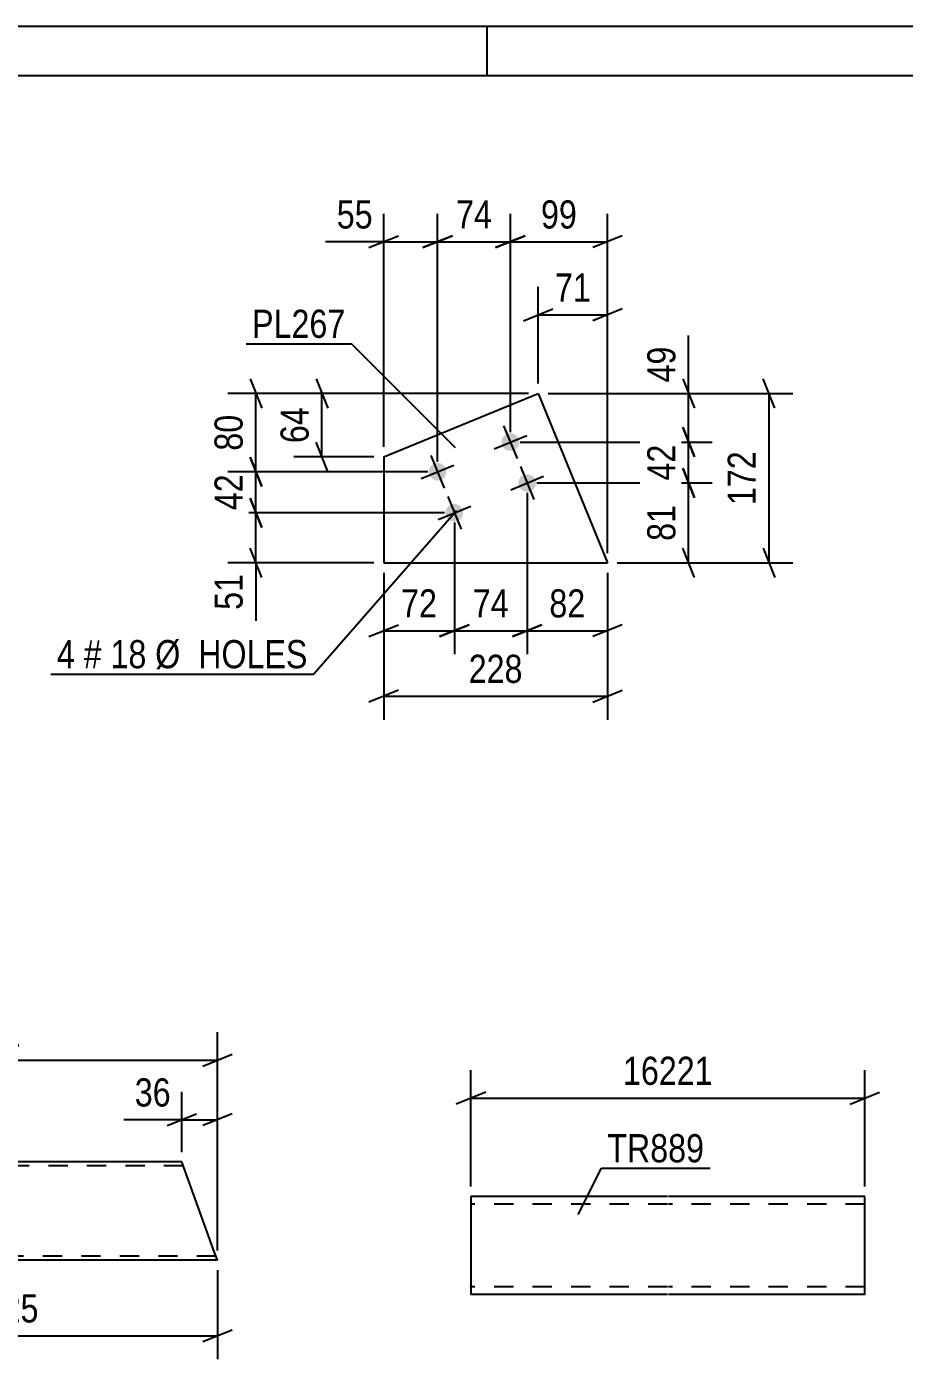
# Model space of a CAD drawing. Header units: millimetres. Extents: x 0 to 420, y 0 to 297.
# Drawn here: x 163.1 to 252.5, y 161.4 to 297 of the extents above; entities that cross this region are included whole.
import ezdxf

# ---------------------------------------------------------------- set-up
doc = ezdxf.new("R2010")
doc.units = ezdxf.units.MM
doc.linetypes.add('DXK_LINE_DOT2', pattern=[3.9198, 1.9599, -1.9599])
doc.styles.add('Arial Narrow', font='ARIALN.TTF', dxfattribs={"height": 0.2})

# ---------------------------------------------------------------- blocks, each defined once
blk = doc.blocks.new('Unknown-814409202-1133')
at = {"color": 5, "linetype": 'Continuous'}
for p, q in [((420, 297), (0, 297)), ((210, 292), (210, 297)), ((415, 292), (5, 292))]:
    blk.add_line(p, q, dxfattribs=at)
blk = doc.blocks.new('Part-814409202-1246 - 1224')
at = {"color": 2, "linetype": 'Continuous'}
for p, q in [((228.36, 177.96), (208.36, 177.96)), ((208.36, 177.96), (208.36, 167.96)), ((248.46, 177.96), (228.46, 177.96)), ((248.46, 167.96), (248.46, 177.96)), ((228.36, 167.96), (208.36, 167.96)), ((248.46, 167.96), (228.46, 167.96))]:
    blk.add_line(p, q, dxfattribs=at)
at = {"color": 7, "linetype": 'DXK_LINE_DOT2'}
for p, q in [((228.36, 177.16), (208.36, 177.16)), ((248.46, 177.16), (228.46, 177.16)), ((208.36, 168.76), (208.36, 168.82)), ((228.36, 168.76), (208.36, 168.76)), ((248.46, 168.76), (228.46, 168.76)), ((248.46, 168.76), (248.46, 168.82))]:
    blk.add_line(p, q, dxfattribs=at)
blk = doc.blocks.new('Bolt-814409202-2194 - 2145')
at = {"linetype": 'Continuous'}
for points in [[(213.21, 255.07, -1), (211.54, 254.38, -1)], [(205.8, 252.04, -1), (204.14, 251.36, -1)], [(214.91, 250.9, -1), (213.24, 250.22, -1)], [(207.5, 247.87, -1), (205.84, 247.19, -1)]]:
    blk.add_hatch(color=1, dxfattribs=at).paths.add_polyline_path(points)
at = {"color": 1, "linetype": 'Continuous'}
for p, q in [((211.69, 256.39), (213.05, 253.06)), ((210.71, 254.04), (214.04, 255.41)), ((203.3, 251.02), (206.63, 252.38)), ((204.29, 253.36), (205.65, 250.03)), ((212.41, 249.88), (215.74, 251.24)), ((213.39, 252.23), (214.76, 248.89)), ((205.01, 246.85), (208.34, 248.21)), ((205.99, 249.2), (207.35, 245.87))]:
    blk.add_line(p, q, dxfattribs=at)
blk = doc.blocks.new('Part-814409202-2161 - 2145')
at = {"color": 2, "linetype": 'Continuous'}
for p, q in [((199.48, 253.23), (215.21, 259.67)), ((215.21, 259.67), (222.26, 242.43)), ((199.48, 253.23), (199.48, 242.43)), ((199.48, 242.43), (222.26, 242.43))]:
    blk.add_line(p, q, dxfattribs=at)
blk = doc.blocks.new('Part-814409202-2342 - 2326')
at = {"color": 2, "linetype": 'Continuous'}
for p, q in [((158.82, 181.46), (135.18, 181.46)), ((138.82, 171.46), (135.18, 181.46)), ((178.92, 181.46), (158.92, 181.46)), ((182.27, 172.26), (178.92, 181.46)), ((182.56, 171.46), (182.27, 172.26)), ((158.82, 171.46), (138.82, 171.46)), ((182.56, 171.46), (158.92, 171.46))]:
    blk.add_line(p, q, dxfattribs=at)
at = {"color": 7, "linetype": 'DXK_LINE_DOT2'}
for p, q in [((158.82, 181.06), (135.33, 181.06)), ((179.07, 181.06), (158.92, 181.06)), ((158.82, 171.86), (138.68, 171.86)), ((138.74, 171.69), (138.82, 171.46)), ((182.42, 171.86), (158.92, 171.86)), ((182.54, 171.52), (182.48, 171.69)), ((182.56, 171.46), (182.54, 171.52))]:
    blk.add_line(p, q, dxfattribs=at)
blk = doc.blocks.new('StraightDimension-814409202-1250 - 1224')
at = {"color": 7, "linetype": 'Continuous'}
for p, q in [((208.36, 178.96), (208.36, 190.81)), ((248.46, 178.96), (248.46, 190.81)), ((209.86, 188.56), (206.86, 187.36)), ((246.96, 187.36), (249.96, 188.56)), ((208.36, 187.96), (248.46, 187.96))]:
    blk.add_line(p, q, dxfattribs=at)
at = {"color": 0}
blk.add_wipeout([(233.58, 188.71), (233.58, 192.91), (223.24, 192.91), (223.24, 188.71)], dxfattribs=at)
at = {"color": 3, "style": 'Arial Narrow'}
blk.add_text('16221', height=2.863, dxfattribs=at).set_placement((223.84, 189.31))
blk = doc.blocks.new('StraightDimension-814409202-2266 - 2145')
at = {"color": 7, "linetype": 'Continuous'}
for p, q in [((239.31, 258.17), (238.11, 261.17)), ((216.21, 259.67), (241.11, 259.67)), ((238.71, 242.43), (238.71, 259.67)), ((238.11, 243.93), (239.31, 240.93)), ((223.26, 242.43), (241.11, 242.43))]:
    blk.add_line(p, q, dxfattribs=at)
at = {"color": 0}
blk.add_wipeout([(237.96, 254.39), (233.76, 254.39), (233.76, 247.71), (237.96, 247.71)], dxfattribs=at)
at = {"color": 3, "style": 'Arial Narrow'}
blk.add_text('172', height=2.863, rotation=90.0002, dxfattribs=at).set_placement((237.36, 248.31))
blk = doc.blocks.new('StraightDimension-814409202-2202 - 2145')
at = {"color": 7, "linetype": 'Continuous'}
for p, q in [((230.52, 259.67), (230.52, 265.57)), ((230.52, 259.67), (230.52, 265.57)), ((229.92, 261.17), (231.12, 258.17)), ((216.21, 259.67), (232.92, 259.67)), ((230.52, 254.73), (230.52, 259.67)), ((231.12, 253.23), (229.92, 256.23)), ((213.37, 254.73), (232.92, 254.73))]:
    blk.add_line(p, q, dxfattribs=at)
at = {"color": 0}
blk.add_wipeout([(229.77, 265.05), (225.57, 265.05), (225.57, 260.19), (229.77, 260.19)], dxfattribs=at)
at = {"color": 3, "style": 'Arial Narrow'}
blk.add_text('49', height=2.863, rotation=90.0002, dxfattribs=at).set_placement((229.17, 260.79))
blk = doc.blocks.new('StraightDimension-814409202-2220 - 2145')
at = {"color": 7, "linetype": 'Continuous'}
for p, q in [((185.87, 249.03), (187.07, 246.03)), ((205.67, 247.53), (183.62, 247.53)), ((186.47, 242.43), (186.47, 247.53)), ((187.07, 240.93), (185.87, 243.93)), ((198.48, 242.43), (183.62, 242.43)), ((186.47, 242.43), (186.47, 236.52)), ((186.47, 242.43), (186.47, 236.52))]:
    blk.add_line(p, q, dxfattribs=at)
at = {"color": 0}
blk.add_wipeout([(185.72, 241.9), (181.52, 241.9), (181.52, 237.05), (185.72, 237.05)], dxfattribs=at)
at = {"color": 3, "style": 'Arial Narrow'}
blk.add_text('51', height=2.863, rotation=90.0002, dxfattribs=at).set_placement((185.12, 237.65))
blk = doc.blocks.new('StraightDimension-814409202-2196 - 2145')
at = {"color": 7, "linetype": 'Continuous'}
for p, q in [((229.92, 252.06), (231.12, 249.06)), ((215.08, 250.56), (232.92, 250.56)), ((230.52, 242.43), (230.52, 250.56)), ((231.12, 240.93), (229.92, 243.93)), ((223.26, 242.43), (232.92, 242.43))]:
    blk.add_line(p, q, dxfattribs=at)
at = {"color": 0}
blk.add_wipeout([(229.77, 248.92), (225.57, 248.92), (225.57, 244.07), (229.77, 244.07)], dxfattribs=at)
at = {"color": 3, "style": 'Arial Narrow'}
blk.add_text('81', height=2.863, rotation=90.0002, dxfattribs=at).set_placement((229.17, 244.67))
blk = doc.blocks.new('StraightDimension-814409202-2211 - 2145')
at = {"color": 7, "linetype": 'Continuous'}
for p, q in [((229.92, 256.23), (231.12, 253.23)), ((213.37, 254.73), (232.92, 254.73)), ((230.52, 250.56), (230.52, 254.73)), ((231.12, 249.06), (229.92, 252.06)), ((215.08, 250.56), (232.92, 250.56))]:
    blk.add_line(p, q, dxfattribs=at)
at = {"color": 0}
blk.add_wipeout([(229.77, 255.07), (225.57, 255.07), (225.57, 250.21), (229.77, 250.21)], dxfattribs=at)
at = {"color": 3, "style": 'Arial Narrow'}
blk.add_text('42', height=2.863, rotation=90.0002, dxfattribs=at).set_placement((229.17, 250.81))
blk = doc.blocks.new('StraightDimension-814409202-2226 - 2145')
at = {"color": 7, "linetype": 'Continuous'}
for p, q in [((185.87, 253.2), (187.07, 250.2)), ((203.97, 251.7), (183.62, 251.7)), ((186.47, 247.53), (186.47, 251.7)), ((187.07, 246.03), (185.87, 249.03)), ((205.67, 247.53), (183.62, 247.53))]:
    blk.add_line(p, q, dxfattribs=at)
at = {"color": 0}
blk.add_wipeout([(185.72, 252.04), (181.52, 252.04), (181.52, 247.19), (185.72, 247.19)], dxfattribs=at)
at = {"color": 3, "style": 'Arial Narrow'}
blk.add_text('42', height=2.863, rotation=90.0002, dxfattribs=at).set_placement((185.12, 247.79))
blk = doc.blocks.new('StraightDimension-814409202-2234 - 2145')
at = {"color": 7, "linetype": 'Continuous'}
for p, q in [((185.87, 261.17), (187.07, 258.17)), ((214.21, 259.67), (183.62, 259.67)), ((186.47, 251.7), (186.47, 259.67)), ((187.07, 250.2), (185.87, 253.2)), ((203.97, 251.7), (183.62, 251.7))]:
    blk.add_line(p, q, dxfattribs=at)
at = {"color": 0}
blk.add_wipeout([(185.72, 258.11), (181.52, 258.11), (181.52, 253.25), (185.72, 253.25)], dxfattribs=at)
at = {"color": 3, "style": 'Arial Narrow'}
blk.add_text('80', height=2.863, rotation=90.0002, dxfattribs=at).set_placement((185.12, 253.85))
blk = doc.blocks.new('StraightDimension-814409202-2243 - 2145')
at = {"color": 7, "linetype": 'Continuous'}
for p, q in [((215.21, 260.67), (215.21, 270.52)), ((222.26, 243.43), (222.26, 270.52)), ((213.71, 267.07), (216.71, 268.27)), ((215.21, 267.67), (222.26, 267.67)), ((223.76, 268.27), (220.76, 267.07))]:
    blk.add_line(p, q, dxfattribs=at)
at = {"color": 0}
blk.add_wipeout([(221.17, 268.42), (221.17, 272.62), (216.31, 272.62), (216.31, 268.42)], dxfattribs=at)
at = {"color": 3, "style": 'Arial Narrow'}
blk.add_text('71', height=2.863, dxfattribs=at).set_placement((216.91, 269.02))
blk = doc.blocks.new('StraightDimension-814409202-2252 - 2145')
at = {"color": 7, "linetype": 'Continuous'}
for p, q in [((199.48, 241.43), (199.48, 226.47)), ((222.26, 241.43), (222.26, 226.47)), ((200.98, 229.47), (197.98, 228.27)), ((220.76, 228.27), (223.76, 229.47)), ((199.48, 228.87), (222.26, 228.87))]:
    blk.add_line(p, q, dxfattribs=at)
at = {"color": 0}
blk.add_wipeout([(214.21, 229.62), (214.21, 233.82), (207.53, 233.82), (207.53, 229.62)], dxfattribs=at)
at = {"color": 3, "style": 'Arial Narrow'}
blk.add_text('228', height=2.863, dxfattribs=at).set_placement((208.13, 230.22))
blk = doc.blocks.new('StraightDimension-814409202-2257 - 2145')
at = {"color": 7, "linetype": 'Continuous'}
for p, q in [((192.59, 261.17), (193.79, 258.17)), ((214.21, 259.67), (190.34, 259.67)), ((193.19, 253.23), (193.19, 259.67)), ((193.79, 251.73), (192.59, 254.73)), ((198.48, 253.23), (190.34, 253.23))]:
    blk.add_line(p, q, dxfattribs=at)
at = {"color": 0}
blk.add_wipeout([(192.44, 258.88), (188.24, 258.88), (188.24, 254.02), (192.44, 254.02)], dxfattribs=at)
at = {"color": 3, "style": 'Arial Narrow'}
blk.add_text('64', height=2.863, rotation=90.0002, dxfattribs=at).set_placement((191.84, 254.62))
blk = doc.blocks.new('StraightDimension-814409202-2273 - 2145')
at = {"color": 7, "linetype": 'Continuous'}
for p, q in [((214.08, 249.56), (214.08, 233.13)), ((222.26, 241.43), (222.26, 233.13)), ((212.58, 234.93), (215.58, 236.13)), ((223.76, 236.13), (220.76, 234.93)), ((214.08, 235.53), (222.26, 235.53))]:
    blk.add_line(p, q, dxfattribs=at)
at = {"color": 0}
blk.add_wipeout([(220.6, 236.28), (220.6, 240.48), (215.74, 240.48), (215.74, 236.28)], dxfattribs=at)
at = {"color": 3, "style": 'Arial Narrow'}
blk.add_text('82', height=2.863, dxfattribs=at).set_placement((216.34, 236.88))
blk = doc.blocks.new('StraightDimension-814409202-2279 - 2145')
at = {"color": 7, "linetype": 'Continuous'}
for p, q in [((214.08, 249.56), (214.08, 233.13)), ((206.67, 246.53), (206.67, 233.13)), ((205.17, 234.93), (208.17, 236.13)), ((215.58, 236.13), (212.58, 234.93)), ((206.67, 235.53), (214.08, 235.53))]:
    blk.add_line(p, q, dxfattribs=at)
at = {"color": 0}
blk.add_wipeout([(212.8, 236.28), (212.8, 240.48), (207.95, 240.48), (207.95, 236.28)], dxfattribs=at)
at = {"color": 3, "style": 'Arial Narrow'}
blk.add_text('74', height=2.863, dxfattribs=at).set_placement((208.55, 236.88))
blk = doc.blocks.new('StraightDimension-814409202-2287 - 2145')
at = {"color": 7, "linetype": 'Continuous'}
for p, q in [((206.67, 246.53), (206.67, 233.13)), ((199.48, 241.43), (199.48, 233.13)), ((197.98, 234.93), (200.98, 236.13)), ((208.17, 236.13), (205.17, 234.93)), ((199.48, 235.53), (206.67, 235.53))]:
    blk.add_line(p, q, dxfattribs=at)
at = {"color": 0}
blk.add_wipeout([(205.5, 236.28), (205.5, 240.48), (200.65, 240.48), (200.65, 236.28)], dxfattribs=at)
at = {"color": 3, "style": 'Arial Narrow'}
blk.add_text('72', height=2.863, dxfattribs=at).set_placement((201.25, 236.88))
blk = doc.blocks.new('StraightDimension-814409202-2294 - 2145')
at = {"color": 7, "linetype": 'Continuous'}
for p, q in [((212.37, 255.73), (212.37, 277.96)), ((222.26, 243.43), (222.26, 277.96)), ((210.87, 274.51), (213.87, 275.71)), ((223.76, 275.71), (220.76, 274.51)), ((212.37, 275.11), (222.26, 275.11))]:
    blk.add_line(p, q, dxfattribs=at)
at = {"color": 0}
blk.add_wipeout([(219.75, 275.86), (219.75, 280.06), (214.89, 280.06), (214.89, 275.86)], dxfattribs=at)
at = {"color": 3, "style": 'Arial Narrow'}
blk.add_text('99', height=2.863, dxfattribs=at).set_placement((215.49, 276.46))
blk = doc.blocks.new('StraightDimension-814409202-2302 - 2145')
at = {"color": 7, "linetype": 'Continuous'}
for p, q in [((204.97, 252.7), (204.97, 277.96)), ((212.37, 255.73), (212.37, 277.96)), ((203.47, 274.51), (206.47, 275.71)), ((213.87, 275.71), (210.87, 274.51)), ((204.97, 275.11), (212.37, 275.11))]:
    blk.add_line(p, q, dxfattribs=at)
at = {"color": 0}
blk.add_wipeout([(211.1, 275.86), (211.1, 280.06), (206.24, 280.06), (206.24, 275.86)], dxfattribs=at)
at = {"color": 3, "style": 'Arial Narrow'}
blk.add_text('74', height=2.863, dxfattribs=at).set_placement((206.84, 276.46))
blk = doc.blocks.new('StraightDimension-814409202-2312 - 2145')
at = {"color": 7, "linetype": 'Continuous'}
for p, q in [((199.48, 254.23), (199.48, 277.96)), ((204.97, 252.7), (204.97, 277.96)), ((197.98, 274.51), (200.98, 275.71)), ((206.47, 275.71), (203.47, 274.51)), ((199.48, 275.11), (193.57, 275.11)), ((199.48, 275.11), (193.57, 275.11)), ((199.48, 275.11), (204.97, 275.11))]:
    blk.add_line(p, q, dxfattribs=at)
at = {"color": 0}
blk.add_wipeout([(198.95, 275.86), (198.95, 280.06), (194.1, 280.06), (194.1, 275.86)], dxfattribs=at)
at = {"color": 3, "style": 'Arial Narrow'}
blk.add_text('55', height=2.863, dxfattribs=at).set_placement((194.7, 276.46))
blk = doc.blocks.new('StraightDimension-814409202-4025 - 2326')
at = {"color": 7, "linetype": 'Continuous'}
for p, q in [((138.82, 170.46), (138.82, 161.38)), ((182.56, 170.46), (182.56, 161.38)), ((140.32, 164.38), (137.32, 163.18)), ((181.06, 163.18), (184.06, 164.38)), ((138.82, 163.78), (182.56, 163.78))]:
    blk.add_line(p, q, dxfattribs=at)
at = {"color": 0}
blk.add_wipeout([(164.95, 164.53), (164.95, 168.73), (156.44, 168.73), (156.44, 164.53)], dxfattribs=at)
at = {"color": 3, "style": 'Arial Narrow'}
blk.add_text('3225', height=2.863, dxfattribs=at).set_placement((157.04, 165.13))
blk = doc.blocks.new('StraightDimension-814409202-2382 - 2326')
at = {"color": 7, "linetype": 'Continuous'}
for p, q in [((178.92, 182.46), (178.92, 188.61)), ((182.56, 172.46), (182.56, 188.61)), ((177.42, 185.16), (180.42, 186.36)), ((184.06, 186.36), (181.06, 185.16)), ((178.92, 185.76), (173.02, 185.76)), ((178.92, 185.76), (173.02, 185.76)), ((178.92, 185.76), (182.56, 185.76))]:
    blk.add_line(p, q, dxfattribs=at)
at = {"color": 0}
blk.add_wipeout([(178.4, 186.51), (178.4, 190.71), (173.54, 190.71), (173.54, 186.51)], dxfattribs=at)
at = {"color": 3, "style": 'Arial Narrow'}
blk.add_text('36', height=2.863, dxfattribs=at).set_placement((174.14, 187.11))
blk = doc.blocks.new('StraightDimension-814409202-4014 - 2326')
at = {"color": 7, "linetype": 'Continuous'}
for p, q in [((135.18, 182.46), (135.18, 194.67)), ((182.56, 172.46), (182.56, 194.67)), ((136.68, 192.42), (133.68, 191.22)), ((135.18, 191.82), (182.56, 191.82)), ((181.06, 191.22), (184.06, 192.42))]:
    blk.add_line(p, q, dxfattribs=at)
at = {"color": 0}
blk.add_wipeout([(163.13, 192.57), (163.13, 196.77), (154.62, 196.77), (154.62, 192.57)], dxfattribs=at)
at = {"color": 3, "style": 'Arial Narrow'}
blk.add_text('3261', height=2.863, dxfattribs=at).set_placement((155.22, 193.17))
blk = doc.blocks.new('Mark-814409202-1241 - 1224')
at = {"color": 0}
blk.add_wipeout([(232.11, 181.43), (232.11, 184.43), (222.24, 184.43), (222.24, 181.43)], dxfattribs=at)
blk.add_wipeout([(232.11, 181.43), (232.11, 184.43), (222.24, 184.43), (222.24, 181.43)], dxfattribs=at)
at = {"color": 30, "linetype": 'Continuous'}
for p, q in [((219.26, 176.11), (221.64, 180.83)), ((221.64, 180.83), (232.71, 180.83))]:
    blk.add_line(p, q, dxfattribs=at)
at = {"color": 3, "style": 'Arial Narrow'}
blk.add_text('TR889', height=2.863, dxfattribs=at).set_placement((222.24, 181.43))
blk = doc.blocks.new('Mark-814409202-2157 - 2145')
at = {"color": 0}
blk.add_wipeout([(195.59, 265.33), (195.59, 268.33), (186.08, 268.33), (186.08, 265.33)], dxfattribs=at)
blk.add_wipeout([(195.59, 265.33), (195.59, 268.33), (186.08, 268.33), (186.08, 265.33)], dxfattribs=at)
at = {"color": 30, "linetype": 'Continuous'}
for p in [(185.48, 264.73), (206.8, 254.13)]:
    blk.add_line(p, (196.19, 264.73), dxfattribs=at)
at = {"color": 3, "style": 'Arial Narrow'}
blk.add_text('PL267', height=2.863, dxfattribs=at).set_placement((186.08, 265.33))
blk = doc.blocks.new('Mark-814409202-2190 - 2145')
at = {"color": 0}
for points in [[(168.04, 231.71), (168.04, 234.71), (166.21, 234.71), (166.21, 231.71)], [(170.77, 231.71), (170.77, 234.71), (168.94, 234.71), (168.94, 231.71)], [(175.32, 231.71), (175.32, 234.71), (171.67, 234.71), (171.67, 231.71)], [(191.75, 231.71), (191.75, 234.71), (176.22, 234.71), (176.22, 231.71)]]:
    blk.add_wipeout(points, dxfattribs=at)
for points in [[(168.04, 231.71), (168.04, 234.71), (166.21, 234.71), (166.21, 231.71)], [(170.77, 231.71), (170.77, 234.71), (168.94, 234.71), (168.94, 231.71)], [(175.32, 231.71), (175.32, 234.71), (171.67, 234.71), (171.67, 231.71)], [(191.75, 231.71), (191.75, 234.71), (176.22, 234.71), (176.22, 231.71)]]:
    blk.add_wipeout(points, dxfattribs=at)
at = {"color": 7, "linetype": 'Continuous'}
for p in [(206.88, 247.73), (165.61, 231.11)]:
    blk.add_line(p, (192.35, 231.11), dxfattribs=at)
at = {"color": 3, "style": 'Arial Narrow'}
for s, height, p in [('Ø  HOLES', 2.863, (176.22, 231.71)), ('4', 2.86, (166.21, 231.71)), ('#', 2.86, (168.94, 231.71)), ('18', 2.863, (171.67, 231.71))]:
    blk.add_text(s, height=height, dxfattribs=at).set_placement(p)

msp = doc.modelspace()

# ---------------------------------------------------------------- block references
for name in ['Unknown-814409202-1133', 'Part-814409202-2161 - 2145', 'Bolt-814409202-2194 - 2145', 'Part-814409202-2342 - 2326', 'Part-814409202-1246 - 1224']:
    msp.add_blockref(name, (0, 0))

# ---------------------------------------------------------------- next in the draw order: block references
for name in ['StraightDimension-814409202-2266 - 2145', 'StraightDimension-814409202-2220 - 2145', 'StraightDimension-814409202-1250 - 1224', 'StraightDimension-814409202-2382 - 2326', 'StraightDimension-814409202-4025 - 2326']:
    msp.add_blockref(name, (0, 0))

# ---------------------------------------------------------------- next in the draw order: block references
for name in ['StraightDimension-814409202-2202 - 2145', 'StraightDimension-814409202-2226 - 2145', 'StraightDimension-814409202-2196 - 2145', 'StraightDimension-814409202-4014 - 2326', 'Mark-814409202-1241 - 1224']:
    msp.add_blockref(name, (0, 0))

# ---------------------------------------------------------------- next in the draw order: block references
for name in ['StraightDimension-814409202-2211 - 2145', 'StraightDimension-814409202-2252 - 2145']:
    msp.add_blockref(name, (0, 0))

# ---------------------------------------------------------------- next in the draw order: block references
msp.add_blockref('StraightDimension-814409202-2234 - 2145', (0, 0))

# ---------------------------------------------------------------- next in the draw order: block references
msp.add_blockref('StraightDimension-814409202-2243 - 2145', (0, 0))

# ---------------------------------------------------------------- next in the draw order: block references
for name in ['StraightDimension-814409202-2257 - 2145', 'StraightDimension-814409202-2273 - 2145']:
    msp.add_blockref(name, (0, 0))

# ---------------------------------------------------------------- next in the draw order: block references
msp.add_blockref('StraightDimension-814409202-2279 - 2145', (0, 0))

# ---------------------------------------------------------------- next in the draw order: block references
for name in ['StraightDimension-814409202-2294 - 2145', 'StraightDimension-814409202-2287 - 2145']:
    msp.add_blockref(name, (0, 0))

# ---------------------------------------------------------------- next in the draw order: block references
for name in ['StraightDimension-814409202-2302 - 2145', 'Mark-814409202-2190 - 2145']:
    msp.add_blockref(name, (0, 0))

# ---------------------------------------------------------------- next in the draw order: block references
msp.add_blockref('StraightDimension-814409202-2312 - 2145', (0, 0))

# ---------------------------------------------------------------- next in the draw order: block references
msp.add_blockref('Mark-814409202-2157 - 2145', (0, 0))

doc.saveas('drawing.dxf')
